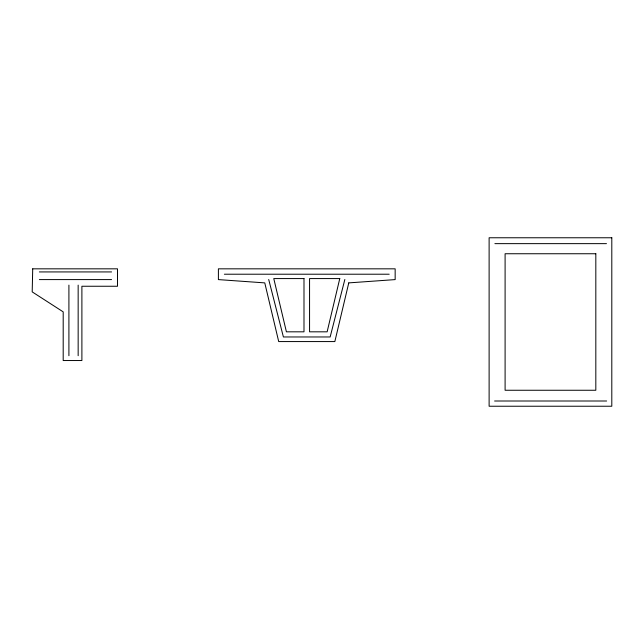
<?xml version="1.0" encoding="UTF-8"?>
<svg xmlns="http://www.w3.org/2000/svg" width="644" height="644" viewBox="0 0 644 644"><rect width="100%" height="100%" fill="white"/><g stroke="black" fill="none" stroke-linecap="round" stroke-linejoin="round"><path stroke-width="0.97" d="M344.846 279.488L330.155 336.965L283.4 336.965L268.709 279.488M494.89 243.641L606.463 243.641M39.356 271.929L111.573 271.929M224.37 274.215L389.185 274.215M39.356 279.585L111.573 279.585M494.6 401.003L606.632 401.003M78.157 285.123L78.157 355.705M68.908 285.123L68.908 355.705M32.715 268.83L32.2 291.885L63.193 311.865L63.193 360.535L81.893 360.535L81.893 286.25L117.498 286.25L117.498 268.83L32.715 268.83M339.774 278.578L327.136 331.821L309.563 331.821L309.563 278.578L339.774 278.578M348.774 282.885L334.84 341.57L278.707 341.57L264.773 282.885L218.397 279.601L218.397 268.83L395.158 268.83L395.158 279.601L348.774 282.885M611.8 237.765L489.118 237.765L489.118 406.235L611.8 406.235L611.8 237.765M595.821 253.744L505.097 253.744L505.097 390.256L595.821 390.256L595.821 253.744M303.992 278.578L273.772 278.578L286.411 331.821L303.992 331.821L303.992 278.578"/></g></svg>
